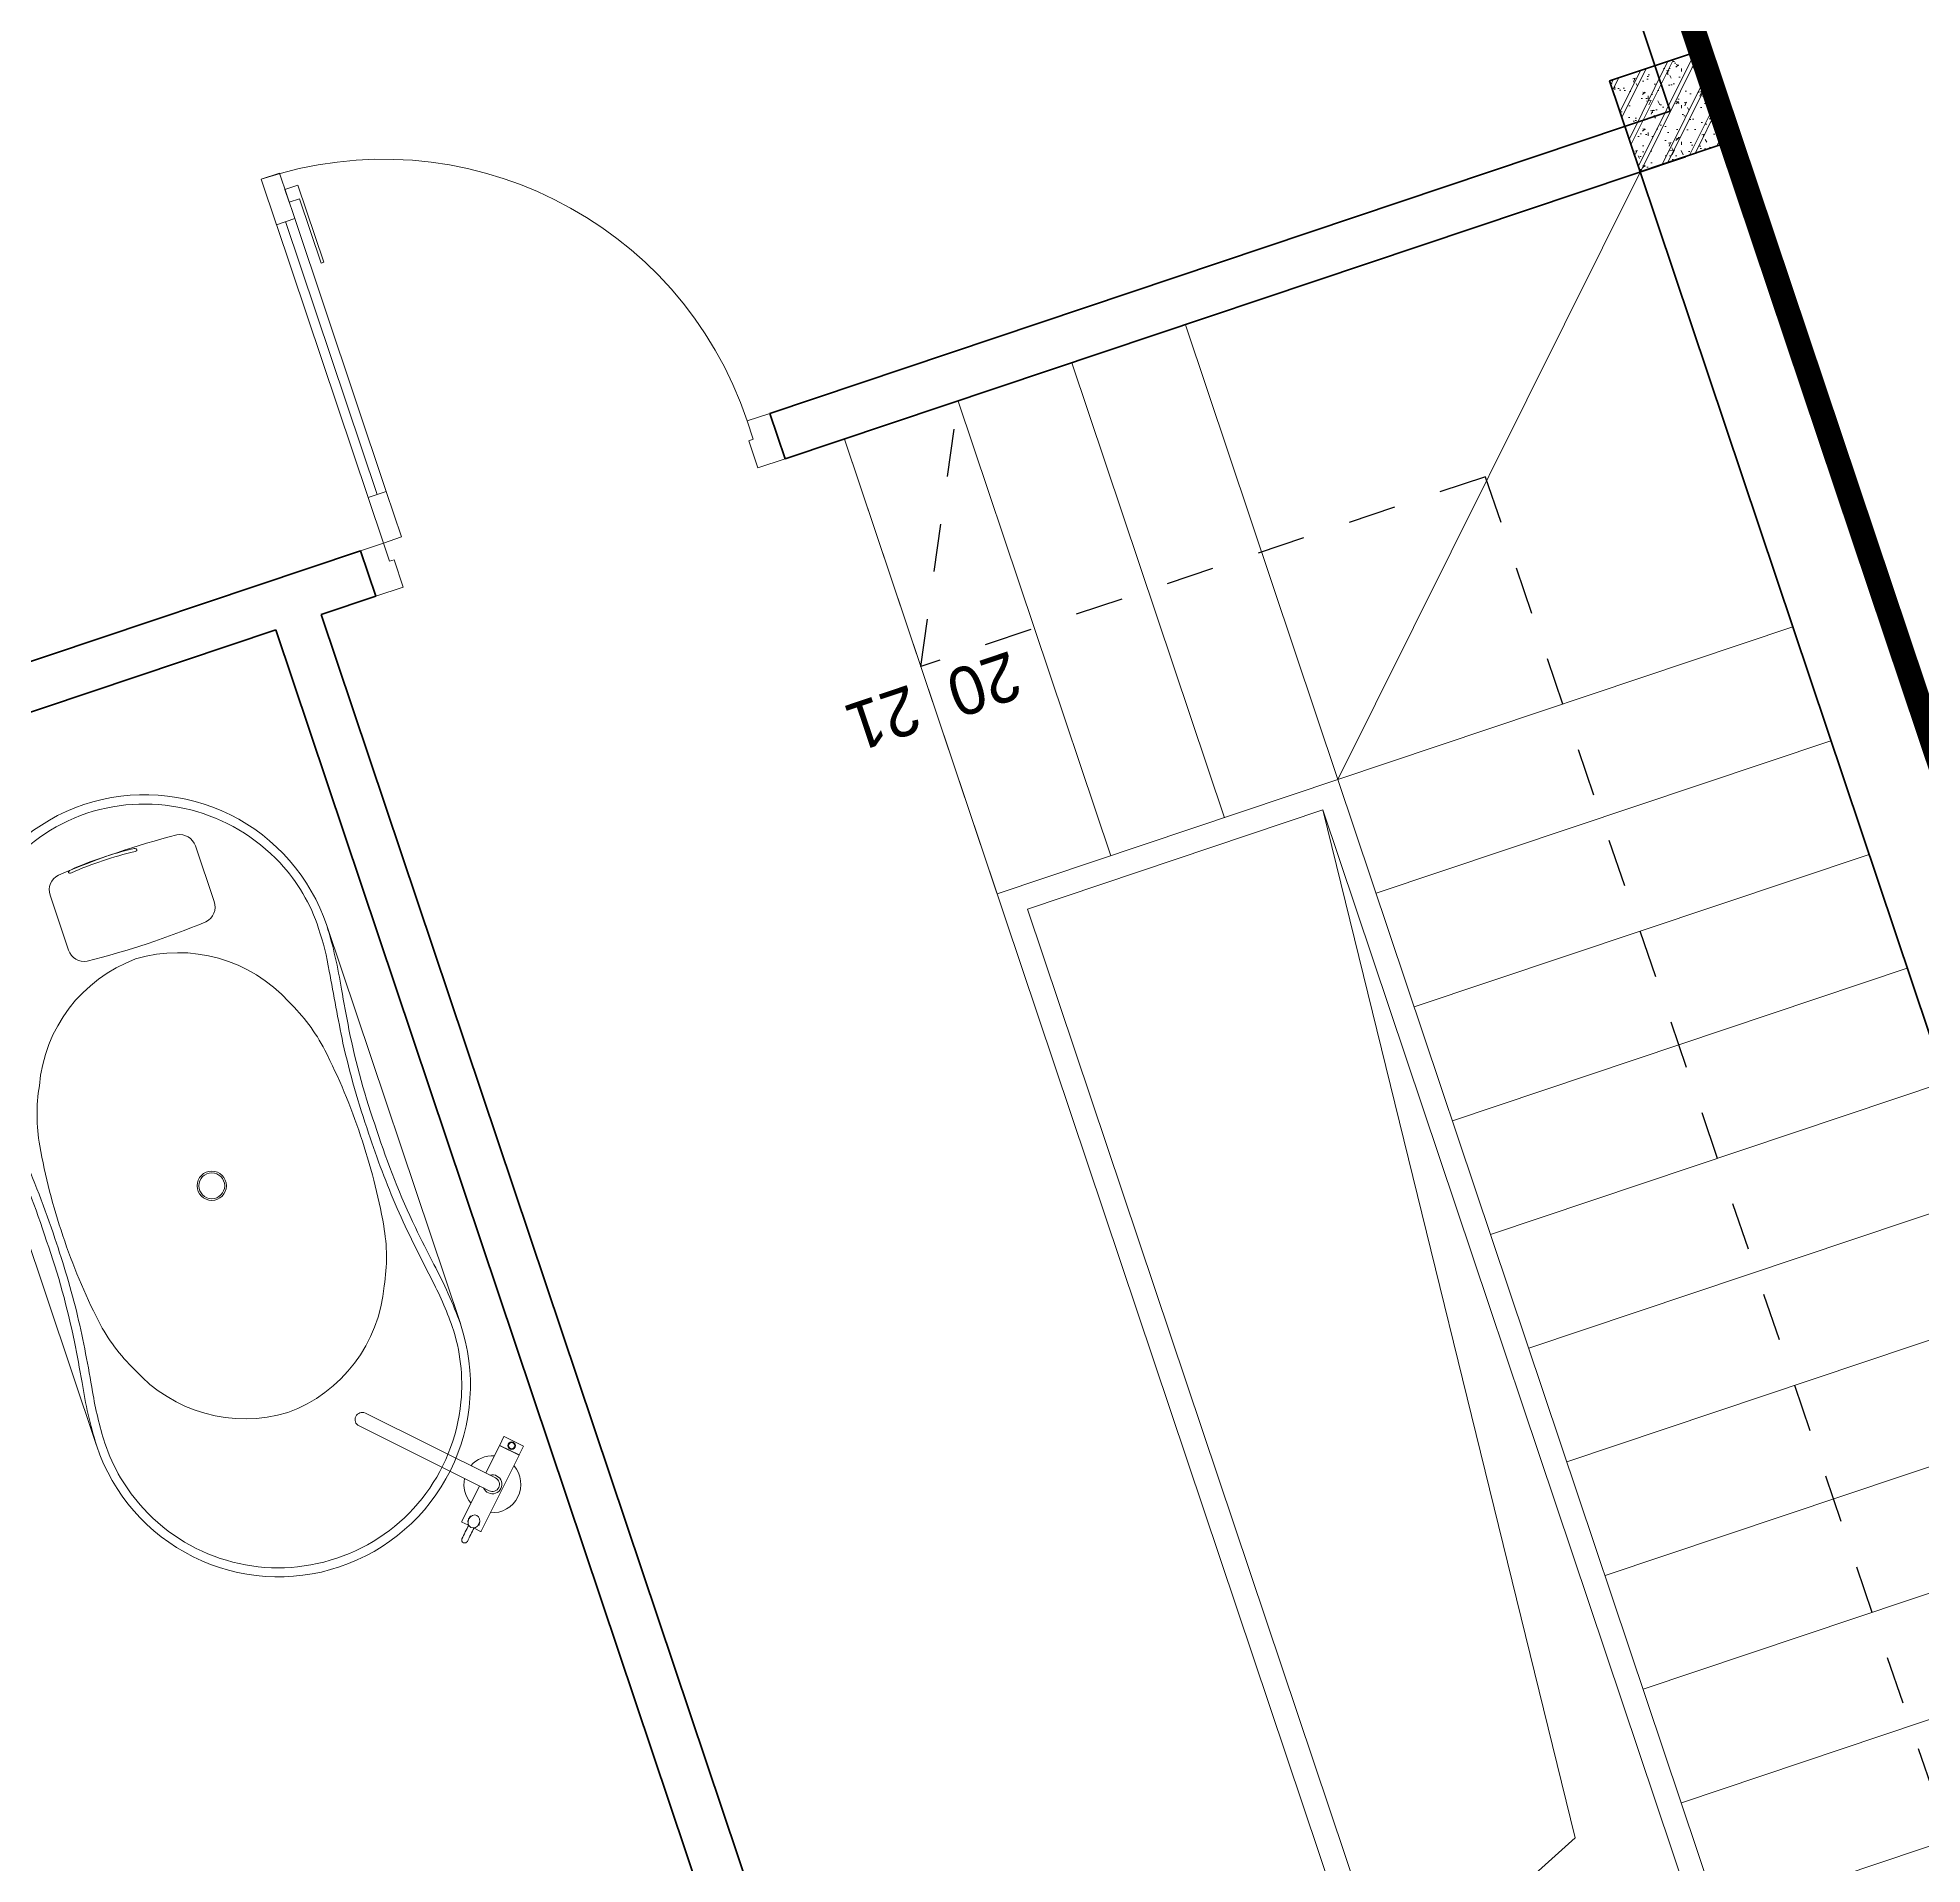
# Model space of a CAD drawing. Header units: metres. Extents: x 568332 to 569219, y 2065964 to 2066430.
# Drawn here: x 568587.406 to 568591.335, y 2066211.065 to 2066214.873 of the extents above; entities that cross this region are included whole.
import ezdxf

# ---------------------------------------------------------------- set-up
doc = ezdxf.new("R2010")
doc.units = ezdxf.units.M
for name, pattern in [('$AUDIT_BAD_LTYPE2', [0]), ('CENTER', [2, 1.25, -0.25, 0.25, -0.25]), ('DASHDOT2', [0.5, 0.25, -0.125, 0, -0.125]), ('HIDDEN', [0.375, 0.25, -0.125])]:
    doc.linetypes.add(name, pattern=pattern)
doc.layers.get('0').update_dxf_attribs({"linetype": 'CONTINUOUS'})
doc.layers.get('DEFPOINTS').update_dxf_attribs({"linetype": 'CONTINUOUS'})
for name, color, linetype, lineweight in [('-CENTER', 143, 'CENTER', 13), ('-CONCRETE', 1, 'CONTINUOUS', 35), ('-DIM', 9, 'CONTINUOUS', 13), ('-DOOR', 137, 'CONTINUOUS', 9), ('-FURNITURE', 46, 'CONTINUOUS', 9), ('-HATCH', 8, 'CONTINUOUS', 5), ('-LINE1', 7, 'CONTINUOUS', 18), ('-STEEL1', 1, 'CONTINUOUS', 35), ('-TEXT', 7, 'CONTINUOUS', 15), ('-WALL', 4, 'CONTINUOUS', 35)]:
    doc.layers.add(name, color=color, linetype=linetype, lineweight=lineweight)
doc.layers.add('-RANH GIOI LO DAT', color=12, linetype='CONTINUOUS')
doc.layers.add('1-NETMANH', color=8, linetype='CONTINUOUS')
doc.styles.add('vnavanth', font='', dxfattribs={"width": 0.8})
doc.styles.get('vnavanth').set_extended_font_data('.VnAvantH')

# ---------------------------------------------------------------- blocks, each defined once
blk = doc.blocks.new('M18-T3')
at = {"layer": '-RANH GIOI LO DAT', "linetype": 'HIDDEN', "ltscale": 10, "const_width": 50}
blk.add_lwpolyline([(201103.8014819287, -105067.6747470424), (206102.4488127622, -99951.37831573247), (206102.4488121746, -85518.7918437419), (195102.4488117702, -85518.7918437419), (195102.4488128515, -105207.2997001795)], close=True, dxfattribs=at)
blk = doc.blocks.new('A$C38b1dc06')
at = {"layer": '-LINE1'}
for p, q in [((1749.854677429888, 4156.179725173817), (0.3015751927741803, 4156.179725173817)), ((1000.281453303236, 3156.179725173817), (0.3015751927741803, 4156.179725173817)), ((0.3015751927741803, 4156.179725173817), (0.3015751919010654, -343.8202748260228)), ((1000.281453303236, 4156.179725173824), (1000.281453303236, 3156.179725173824)), ((1250.139194678806, 3156.179725173824), (1250.139194678806, 4156.179725173824)), ((1250.139194678806, 4156.179725173824), (1250.139194678806, 3156.179725173824)), ((1499.996936054376, 3156.179725173824), (1499.996936054376, 4156.179725173824)), ((1499.996936054376, 4156.179725173824), (1499.996936054318, 3156.179725173832)), ((1749.854677429888, 3156.179725173824), (1749.854677429888, 4156.179725173824)), ((1749.854677429888, 4156.179725173817), (1749.85467742983, 3106.179725173817)), ((1000.281453302305, 656.1797251739335), (1000.281453303236, 3156.179725173817)), ((1000.281453303236, 3156.179725173817), (1749.85467742983, 3156.179725173817)), ((1050.281453303003, 706.1797251739772), (1050.281453303236, 3106.179725173817)), ((1050.281453303236, 3106.179725173817), (1699.854677429801, 3106.179725173817)), ((1233.300401159795, 2905.148311595723), (1699.854677429801, 3106.179725173817)), ((1699.854677428928, 706.1797251739772), (1699.854677429801, 3106.179725173817)), ((1749.854677429597, 706.179725173999), (1749.85467742983, 3106.179725173839)), ((1050.281453303003, 706.1797251739772), (1233.300401159795, 2905.148311595723)), ((1050.281453303003, 706.1797251739772), (1699.854677428928, 706.1797251739772)), ((1749.854677429888, -343.8202748260228), (1749.85467742983, 706.1797251739772)), ((1000.281453303236, 656.1797251739772), (1749.85467742983, 656.1797251739772)), ((1000.281453303236, -343.8202748260228), (1000.281453303236, 656.1797251739772)), ((1250.139194678806, 656.1797251739772), (1250.139194678806, -343.8202748260228)), ((1250.139194678806, -343.8202748260228), (1250.139194678806, 656.1797251739772)), ((1499.996936054376, 656.1797251739772), (1499.996936054376, -343.8202748260228)), ((1499.996936054376, -343.8202748260228), (1499.996936054318, 656.1797251739699)), ((1749.854677429888, 656.1797251739772), (1749.854677429888, -343.8202748260228)), ((1749.854677429888, -343.8202748260228), (0.3015751919010654, -343.8202748260228))]:
    blk.add_line(p, q, dxfattribs=at)
at = {"layer": '-LINE1', "lineweight": 18}
for p, q in [((1000.281453303236, 3156.179725173817), (0.2521035463432781, 3156.179725173817)), ((1000.281453303003, 2906.17972517389), (0.2521035461104475, 2906.17972517389)), ((1000.281453303469, 2656.17972517389), (0.2521035465761088, 2656.17972517389)), ((1000.281453303469, 2406.17972517389), (0.2521035465761088, 2406.17972517389)), ((1000.281453303469, 2156.179725173904), (0.2521035465761088, 2156.179725173904)), ((1000.281453303469, 1906.179725173904), (0.2521035465761088, 1906.179725173904)), ((1000.281453303469, 1656.179725173904), (0.2521035465761088, 1656.179725173904)), ((1000.28145330277, 1406.179725173904), (0.2521035458776169, 1406.179725173904)), ((1000.281453303236, 1156.179725173904), (0.2521035463432781, 1156.179725173904)), ((1000.28145330277, 906.1797251739044), (0.2521035458776169, 906.1797251739044)), ((1000.281453303236, 656.1797251739772), (0.2521035463432781, 656.1797251739772)), ((1000.281453303236, 656.1797251739772), (0.3015751859056763, -343.82027482595))]:
    blk.add_line(p, q, dxfattribs=at)
at = {"layer": '1-NETMANH', "linetype": 'DASHDOT2'}
blk.add_lwpolyline([(1327.325072003063, 3656.419923450812), (492.458725621982, 3656.419923450812), (508.0748312271317, 155.2632639587246), (508.0748312271317, 155.2632639587246), (1749.854677429888, 156.1797251739772), (1499.996936054376, -343.8202748260228)], dxfattribs=at)
at = {"layer": '-TEXT', "color": 2, "style": 'vnavanth'}
for s, p in [('2', (1346.818775833643, 3603.914582017329)), ('1', (1596.676517209155, 3603.914582017329)), ('20', (1562.294563305157, 183.5576658285718)), ('21', (1783.476825895079, 183.5576658285718))]:
    blk.add_text(s, height=99.97959496000885, dxfattribs=at).set_placement(p)
blk = doc.blocks.new('*U149')
at = {"linetype": '$AUDIT_BAD_LTYPE2'}
for p, q in [((70, 100), (70, 699.9999999999982)), ((90, 699.9999999999982), (90, 100))]:
    blk.add_line(p, q, dxfattribs=at)
for points in [[(50, 699.9999999999982), (90, 699.9999999999982), (90, 799.9999999999982), (50, 799.9999999999982), (50, 699.9999999999982)], [(50, 702.9059272893337), (50, 100)], [(50, 100), (90, 100), (90, 0), (50, 0), (50, 100)]]:
    blk.add_lwpolyline(points)
for points in [[(118.2698876160139, 594.5156181119073), (118.2698876160139, 764.1349438079906), (90, 764.1349438079906), (90, 735.8650561920058), (112.6159100928053, 735.8650561920058), (112.6159100928053, 594.5156181119073)], [(0, 0), (50, 0), (50, -40), (60, -40), (60, -99.99999999999272), (0, -99.99999999999272)], [(899.9999999999982, 1.3252863207713e-28), (849.9999999999982, 1.3252863207713e-28), (849.9999999999982, -40.00000000000001), (839.9999999999982, -40.00000000000001), (839.9999999999982, -99.99999999999272), (899.9999999999982, -99.99999999999272)]]:
    blk.add_lwpolyline(points, close=True)
at = {"linetype": '$AUDIT_BAD_LTYPE2', "ltscale": 0.3}
blk.add_arc((50, 0), 799.9999999999982, 0, 90, dxfattribs=at)
blk = doc.blocks.new('A$C52EE6B0C')
for p, q in [((-17.20769670707523, 15.73427220259327), (17.21740616677562, 15.73427220259327)), ((-17.20769664159161, -15.76179078378482), (17.25286010079435, -15.76177874789573))]:
    blk.add_line(p, q)
for radius in [1.2047244094, 1.0625984252]:
    blk.add_circle((0.004854760598391294, -0.01375929062487558), radius)
for centre, radius, start, end in [((-17.24314525874797, -0.01207868778146803), 15.74633857169191, 90.00004679933201, 180.0060212317107), ((-18.18116453613038, -21.56814891623799), 37.31420158923805, 80.32537186998005, 88.55949406869577), ((18.19087405753089, -21.56814891623799), 37.31420158923805, 91.44050593130423, 99.67462813001998), ((17.25285478011938, -0.01207868778146803), 15.74633857169191, 359.9939787682893, 89.999953200668), ((-17.25508472573711, 0.1019342582440004), 14.92367355756088, 89.89259614786677, 114.0143398310184), ((-17.85723445771146, -16.41196067107376), 31.44385665188106, 80.95530103647799, 88.85173392611411), ((3.492732717044419, 116.0118507486186), 102.6900642221361, 260.8064278436171, 264.356453546728), ((10.00461303815246, 158.7953360565007), 145.2428134353977, 261.321760178495, 262.6566174950622), ((-0.8758374273893423, 77.0744670072454), 62.80248494290996, 262.9722866301048, 270.8034968767962), ((0.8855469487607479, 77.0744670072454), 62.80248494290996, 269.1965031232039, 277.0277133698951), ((0.5786736126174219, 84.46415005414747), 70.89675459107134, 269.5362586194438, 275.7509718273354), ((-18.4352474148327, 226.8786012548953), 214.5500408366301, 276.9922117853802, 278.5967700074263), ((-9.994903516751947, 158.7953360565007), 145.2428134353977, 277.3433825049378, 278.678239821505), ((17.49661970126908, -11.01489087357186), 26.04177352760918, 90.57161639594337, 98.52623542419117), ((17.38028173809289, 0.6458196171442978), 14.38048270410287, 65.5240217261104, 90.57161639594337), ((-17.21041953764507, 0.001682114729192108), 15.03342542002128, 114.0143397923319, 180.0588324882195), ((-0.2559751088847406, -36.67531980102649), 49.54707038386372, 89.69837733597764, 98.51976196149644), ((-0.4392543211579323, 89.40770245710155), 75.83928513553873, 265.3361413481834, 270.3355216603239), ((0.26568463028525, -36.67531980102649), 49.54707038386372, 81.48023803850357, 90.30162266402236), ((17.03142645675689, -0.1205247127218172), 15.22249436628161, 0.4018525137937155, 65.5240217261104), ((-5.419667109847069, -2.205582012422383), 14.69270855791083, 98.51976196149644, 117.8512947361469), ((5.429376631247578, -2.205582012422383), 14.69270855791083, 62.14870526385309, 81.48023803850357), ((-7.450100970658241, -0.4025184732163325), 12.18724008712164, 113.3669392692271, 178.1720206420629), ((7.459810492087854, -0.4025184732163325), 12.18724008712164, 1.827979357937088, 66.63306073077288), ((28.29923964393674, 2.770475775178056), 0.2863587186237817, 160.8078893687392, 185.677575747249), ((1.032724158198107, 0.0596931052277796), 27.11457574387047, 359.8447870516113, 5.677575747249001), ((28.14528837171383, 2.82406351249665), 0.1233475539422422, 123.474108831765, 160.8078893687392), ((28.11764562025201, 2.865868186636362), 0.07323016681635565, 85.79124561711077, 123.474108831765), ((28.11499697584077, 2.829875804425683), 0.1093198730242431, 39.09426345110634, 85.79124561711077), ((27.9923979784362, 2.718469867249951), 0.2748749163090767, 4.941295606222266, 41.00239497281166), ((1.841417531803017, 0.05082119413418695), 26.56153366930607, 359.8606935406443, 5.815426488843808), ((-17.24314525874797, -0.01544044824549928), 15.74633857169191, 179.9939787682893, 269.999953200668), ((-17.21041951692314, -0.02920073014684021), 15.03342545060523, 179.9411309193374, 245.9856601689816), ((-7.450100970658241, 0.3749993371893652), 12.18724008712164, 181.8279793579371, 246.6330607307729), ((7.459810492087854, 0.3749993371893652), 12.18724008712164, 293.3669392692271, 358.1720206420629), ((17.25285478011938, -0.01544044824549928), 15.74633857169191, 270.000046799332, 0.006021231710728335), ((17.0314264257031, 0.09300610912032425), 15.22249441194929, 294.4759783475301, 359.5981396082714), ((1.032724158198107, -0.08721224125474691), 27.11457574387047, 354.322424252751, 0.1552129483886985), ((1.841417531803017, -0.07834033016115427), 26.56153366930607, 354.1845735111562, 0.1393064593556944), ((28.29923964393674, -2.797994911205024), 0.2863587186237817, 174.322424252751, 199.1921106312608), ((28.14528837171383, -2.851582648523618), 0.1233475539422422, 199.1921106312608, 236.525891168235), ((28.11764562025201, -2.89338732266333), 0.07323016681635565, 236.525891168235, 274.2087543828892), ((28.11499697584077, -2.85739494045265), 0.1093198730242431, 274.2087543828892, 320.9057365488936), ((27.9923979784362, -2.745989003276918), 0.2748749163090767, 318.9976050271883, 355.0587043937777), ((-5.419667109847069, 2.178062876395416), 14.69270855791083, 242.1487052638531, 261.4802380385036), ((5.429376631247578, 2.178062876395416), 14.69270855791083, 278.5197619614964, 297.8512947361469), ((-0.2559751088847406, 36.64780066499952), 49.54707038386372, 261.4802380385036, 270.3016226640223), ((0.26568463028525, 36.64780066499952), 49.54707038386372, 269.6983773359776, 278.5197619614964), ((-17.25508472573711, -0.1294528978760354), 14.92367355756088, 245.9856601689816, 270.1074038521332), ((3.492732717044419, -116.0393693881924), 102.6900642221361, 95.64354645327202, 99.19357215638293), ((-0.4392543211579323, -89.43522109673359), 75.83928513553873, 89.66447833967614, 94.66385865181664), ((0.5786736126174219, -84.4916686937795), 70.89675459107134, 84.24902817266455, 90.4637413805562), ((17.38028173809289, -0.6733382567763329), 14.38048270410287, 269.4283836040566, 294.4759782738896), ((-18.18116453613038, 21.54062978021102), 37.31420158923805, 271.4405059313042, 279.6746281300199), ((-17.85723445771146, 16.38444203144172), 31.44385665188106, 271.1482660738859, 279.044698963522), ((10.00461303815246, -158.8228551925276), 145.2428134353977, 97.3433825049378, 98.67823982150497), ((-0.8758374273893423, -77.10198614327237), 62.80248494290996, 89.19650312320385, 97.02771336989514), ((0.8855469487607479, -77.10198614327237), 62.80248494290996, 82.97228663010486, 90.80349687679617), ((-18.4352474148327, -226.9061198945274), 214.5500408366301, 81.40322999257371, 83.00778821461982), ((-9.994903516751947, -158.8228551925276), 145.2428134353977, 81.32176017849503, 82.65661749506219), ((18.19087405753089, 21.54062978021102), 37.31420158923805, 260.32537186998, 268.5594940686958), ((17.49661970126908, 10.98737223393982), 26.04177352760918, 261.4737645758088, 269.4283836040566)]:
    blk.add_arc(centre, radius, start, end)
at = {"layer": 'DEFPOINTS'}
for tag, p in [('MODELNUMBER', (0, 0)), ('TRADENAME', (0, -0.001666666648816317)), ('PRODUCT', (0, -0.003333333355840296)), ('MATERIAL', (0, -0.005000000004656613))]:
    blk.add_attdef(tag, p, '', height=0.001, dxfattribs=at)
blk = doc.blocks.new('A$C4D835AF5')
at = {"layer": '-FURNITURE', "ltscale": 8}
for p, q in [((-3.937007874133997, 0.3346456687140744), (-3.937007874133997, 0.8661417323164642)), ((-3.856363968050573, 0.3149606298829895), (-3.917322834720835, 0.3149606298829895)), ((3.14960629917914, 0.905511811026372), (-3.897637795307674, 0.905511811026372)), ((-3.549881889834069, 0.4615121080132667), (-3.549881889834069, 0.4918150943994988)), ((-3.339881889871322, 0.4918150943994988), (-3.339881889871322, 0.4615121080132667)), ((-0.5905511811724864, 0), (-0.5905511811724864, -12.08661417319672)), ((0.5905511810560711, 0), (0.5905511810560711, -12.08661417319672)), ((3.14960629917914, -0.9055118109972682), (3.14960629917914, 0.905511811026372)), ((3.169291338417679, 0.8956692913197912), (3.14960629917914, 0.8956692913197912)), ((3.169291338417679, -0.8956692912906874), (3.169291338417679, 0.8956692913197912)), ((3.188976377830841, 0.905511811026372), (3.976377952611074, 0.905511811026372)), ((3.996062992024235, -0.8858222072885837), (3.996062992024235, 0.8858183881966397)), ((-3.937007874133997, -0.8661417323164642), (-3.937007874133997, -0.3346456698782276)), ((-3.859123134170659, -0.3149606298829895), (-3.917322834720835, -0.3149606298829895)), ((-0.5905511811724864, -0.9055118109972682), (-3.897637795307674, -0.9055118109972682)), ((-3.702086295757908, -0.4482994973659515), (-3.703305563307367, -0.4183928251150064)), ((-3.626116961007938, -0.4552132484968752), (-3.624325704469811, -0.4472871391335502)), ((-3.592593900160864, -0.4693618138844613), (-3.593808271281887, -0.4553162374941166)), ((-3.516390349017456, -0.4728221969853621), (-3.515662283170968, -0.4687519224826247)), ((-3.483023508393671, -0.4913916403020266), (-3.485677747870795, -0.4713251190551091)), ((-3.406740271369927, -0.4913916403020266), (-3.404085924616084, -0.4713243082514964)), ((-3.373373430629726, -0.4728221969853621), (-3.374101741297636, -0.4687505542242434)), ((-3.297169879544526, -0.4693618138844613), (-3.295955249399412, -0.4553132418950554)), ((-3.263646818697453, -0.4552132484968752), (-3.265438825008459, -0.4472838216461241)), ((-3.187677483947482, -0.4482994973659515), (-3.186458005278837, -0.4183876432944089)), ((3.14960629917914, -0.9055118109972682), (0.5905511810560711, -0.9055118109972682)), ((3.169291338417679, -0.8956692912906874), (3.14960629917914, -0.8956692912906874)), ((3.188976377830841, -0.9055118109972682), (3.976377952611074, -0.9055118109972682))]:
    blk.add_line(p, q, dxfattribs=at)
for radius in [0.3110236219999999, 0.264425112]:
    blk.add_circle((3.582677165279165, 0), radius, dxfattribs=at)
for centre, radius, start, end in [((-5.820766091346741e-11, 0), 2.3622047244, 22.54031043733562, 157.4596895626644), ((-5.172746209602337, -0.009833991935011), 0.2398274364867001, 175.3988683949836, 267.683684738816), ((-5.162281866127159, 0.001097322150599211), 0.2496571373087167, 92.26055198415715, 178.0931381794738), ((-5.411562051915098, -2528.914153773454), 2529.164725280366, 89.9660810117202, 89.99457585702427), ((-3.897637795307674, 0.8661417323164642), 0.03937007869999999, 90, 180), ((-3.917322834720835, 0.334645669296151), 0.0196850394, 180, 270), ((-3.444696608930826, -0.1800324727082625), 0.6800319107999998, 90.0155575041171, 98.89806549202986), ((-3.445067178807221, -0.1800325420044828), 0.6800319804999999, 81.10193476241767, 89.98433540355451), ((-5.820766091346741e-11, 0), 0.7874015747999998, 318.5903779145428, 221.4096220854572), ((-5.820766091346741e-11, 0), 0.5905511810999999, 0, 180), ((3.188976377830841, 0.8858267717296258), 0.0196850394, 90, 180), ((3.976377952611074, 0.8858267717296258), 0.0196850394, 0, 90), ((-4.563514047302306, 275.4393603570643), 275.6895205756396, 269.8713704548476, 270.134413801293), ((-3.917322834720835, -0.334645669296151), 0.0196850394, 90, 180), ((-3.897637795307674, -0.8661417323164642), 0.03937007869999999, 180, 270), ((-3.69050836347742, -0.4472920451080427), 0.01162168131717254, 184.9730588167124, 258.0340652050838), ((-3.646140178490896, -0.2514027326542418), 0.2124717066311285, 257.2815863172942, 272.5837431166033), ((-3.637047897733282, -0.4523756541602779), 0.01129324217511807, 272.4656825237923, 345.4476281752974), ((-3.581550852512009, -0.4681202150823083), 0.01111262650185997, 186.4149760746678, 247.4426638316044), ((-3.544597993255593, -0.2922010583861265), 0.190689105969796, 257.5175194414243, 274.7853332085882), ((-3.528885980602354, -0.4692233995883726), 0.01300354377461912, 270.8627506118385, 343.9333648868276), ((-3.471052158158273, -0.4887641616223846), 0.01225629918881619, 192.3790292665462, 260.142289403178), ((-3.445049900154117, -0.295684714539675), 0.2070703525339242, 262.2005895473907, 277.9341143868692), ((-3.417906698421575, -0.4895470514893532), 0.01131775609399448, 277.3077516790804, 350.6199838641652), ((-3.361692738719285, -0.4698820120247547), 0.01204505090893129, 194.128595859641, 259.0416995531207), ((-3.342932183295488, -0.2742454641556833), 0.2085271705549764, 264.2062775251951, 279.0284077801071), ((-3.310024282021914, -0.4671465401770547), 0.01304389132053663, 269.1875638990808, 350.2219325995679), ((-3.252893783501349, -0.4524938771792222), 0.01109156189044463, 194.1921654394817, 261.8514003855582), ((-3.243402015476022, -0.2392133744724561), 0.2245328352159587, 267.1755962354845, 281.6727780298017), ((-3.20032295252895, -0.4465554517519195), 0.01276517026006314, 280.6032237323427, 352.1473828500294), ((-5.820766091346741e-11, 0), 2.3622047244, 202.5403104373356, 255.4906014981622), ((-5.820766091346741e-11, 0), 2.3622047244, 284.5092583305358, 337.4596895626644), ((3.188976377830841, -0.8858267716132104), 0.0196850394, 180, 270), ((3.976377952611074, -0.8858267716132104), 0.0196850394, 270, 0), ((-5.820766091346741e-11, -12.08661417319672), 0.5905511810999999, 180, 0)]:
    blk.add_arc(centre, radius, start, end, dxfattribs=at)
blk.add_ellipse((-3.444881830888335, -0.001299991592532024), major_axis=(0.5549964930499999, 1.979270000163069e-05), ratio=0.8491940411667758, dxfattribs=at)
for tag, p in [('TRADENAME', (-0.004336408572271466, 0.006709126027999446)), ('MODELNUMBER', (-0.004336408572271466, 0.008375792705919594)), ('PRODUCT', (-0.004336408572271466, 0.005042459379183128)), ('MATERIAL', (-0.004336408572271466, 0.003375792701262981))]:
    blk.add_attdef(tag, p, '', height=0.0009999999999999998, dxfattribs=at)
blk = doc.blocks.new('18x35')
at = {"layer": '-HATCH'}
h = blk.add_hatch(dxfattribs=at)
h.set_pattern_fill('CHAU-01', color=256, scale=10, angle=-1.272221872585407e-14, pattern_type=2)
h.set_pattern_definition([(49.99999999999999, (0, 0), (71.72601826007535, -6.275213498259527), [7.5, -82.5]), (355, (0, 0), (-13.87513336129999, 75.21921337000119), [6, -66]), (100.4514, (5.977167999997619, -0.5229339999999638), (57.85093817140217, 68.94395420609534), [6.374019000000001, -70.1142112]), (46.18419999999998, (0, 20), (106.7241048625644, -16.55190143290183), [11.25, -123.75]), (96.63559999999998, (8.89367449999554, 18.62066930000003), (93.46627055487036, 97.41178709004416), [9.561028799999994, -105.1713]), (351.1842, (0, 20), (93.46619451336275, 97.41186009253245), [9, -99]), (20.99999999999998, (10, 15), (59.69070521184616, -40.2618890665339), [7.5, -82.5]), (326.0000000000001, (10, 15), (24.33153319215819, 72.5150045046853), [6, -66]), (71.45139999999999, (14.97422329999972, 11.64483940000002), (84.022262858149, 32.25304967099522), [6.374019000000001, -70.1142112]), (37.49999999999998, (0, 0), (1.215985531729074, 33.28938538313115), [0, -65.19999999999999, 0, -67, 0, -66.25]), (7.499999999999987, (0, 0), (26.30695374421487, 39.44117118823602), [0, -38.2, 0, -63.7, 0, -25.25]), (327.5, (-22.30000000000291, 0), (53.3822436172409, -2.255487173437988), [0, -25, 0, -78, 0, -103.5]), (317.5, (-32.30000000000291, 0), (58.31861693423862, 10.01049823323176), [0, -32.5, 0, -51.8, 0, -73.5]), (44.99999999999999, (0, 0), (-30.05203820042826, 30.05203820042828), []), (44.99999999999999, (0, 12.25), (-30.05203820042826, 30.05203820042828), [])])
h.paths.add_polyline_path([(96508.03118051568, 47993.04977023201), (96508.03118051568, 47793.04977023201), (96708.03118051568, 47793.04977023201), (96708.03118051568, 47993.04977023201)])
at = {"layer": '-STEEL1'}
blk.add_lwpolyline([(96508.03118051568, 47793.04977023201), (96708.03118051568, 47793.04977023201), (96708.03118051568, 47993.04977023201), (96508.03118051568, 47993.04977023201)], close=True, dxfattribs=at)
blk = doc.blocks.new('M1-T3.1')
at = {"layer": '-CONCRETE', "color": 1, "linetype": 'HIDDEN', "ltscale": 10, "const_width": 50}
blk.add_lwpolyline([(339345.991792275, 50951.97500556499), (345345.9680453291, 50951.97500556491), (345346.0170700845, 30951.99839157377), (339346.0408170305, 30951.99839157377)], close=True, dxfattribs=at)
at = {"layer": '-FURNITURE', "ltscale": 5}
for p, q in [((342848.1413201009, 39148.04380243941), (342848.0744288703, 39025.72060124314)), ((343168.1471559116, 39147.28894977755), (343168.0810065483, 39026.47545390687))]:
    blk.add_line(p, q, dxfattribs=at)
for centre, radius, start, end in [((342882.3160091405, 39148.32946294657), 34.19417278572232, 97.7975024311579, 180.4786434530302), ((343003.1348918108, 37503.72764963208), 1683.161974464355, 85.38531070387563, 94.27462811874055), ((343133.9357063667, 39147.55226985196), 34.19417278572232, 359.5587913525181, 82.2399324192127), ((342882.2834092611, 39025.40133727266), 34.19417278572232, 179.4650466901063, 262.1461876807523), ((343133.9039033306, 39026.24573974981), 34.19417278572232, 277.7037576793749, 0.384898782281574), ((343002.6955643175, 40670.04810823052), 1683.174451148718, 265.7381508553732, 274.6274353113249)]:
    blk.add_arc(centre, radius, start, end, dxfattribs=at)
at = {"layer": '-WALL'}
for p, q in [((342445.8726495389, 38651.62337894813), (342445.8726495507, 45252.24313576051)), ((339346.0985215557, 33951.68456394272), (339346.0985215717, 43452.11180809664)), ((339546.0219949124, 43152.24313576092), (339546.0219949055, 38651.62337925017)), ((342545.7988396283, 43151.27543098956), (342545.8015452885, 38651.62337820153)), ((339446.0219949055, 38651.62337925017), (341425.8661319622, 38651.62337896071)), ((341425.8661319622, 38651.62337896071), (341425.8661319797, 38551.62337825354)), ((342325.8661319544, 38551.62337752385), (342325.8661319719, 38651.62337825354)), ((342325.8661319719, 38651.62337825354), (342445.8726495389, 38651.62337894813)), ((342545.8015452885, 38651.62337820153), (343595.8045710644, 38651.62337818474)), ((339446.0219949121, 38551.6233789679), (341425.8561276446, 38551.62337896496)), ((341425.8661319797, 38551.62337825354), (339446.0219949053, 38551.62337925016)), ((339446.0219949053, 38551.62337925016), (339446.0219948971, 34151.68456394272)), ((343595.8045710469, 38551.62338221281), (342325.8661319544, 38551.62337752385))]:
    blk.add_line(p, q, dxfattribs=at)
at = {"layer": '-DOOR', "rotation": 180}
blk.add_blockref('*U149', (342325.8661319652, 38551.62337750988), dxfattribs=at)
at = {"layer": '-FURNITURE', "ltscale": 8}
ref = blk.add_blockref('A$C4D835AF5', (342684.6310268705, 40484.18567511177), dxfattribs=dict(at, xscale=-25.08682081009749, yscale=25.08682081009749, zscale=25.08682081009749, rotation=45))
ref.add_attrib('MODELNUMBER', 'K-T97328-4', (342684.5416329214, 40484.42891669291), dxfattribs={"layer": 'DEFPOINTS', "height": 0.02508682081009749, "rotation": 224.9999999436282})
ref.add_attrib('TRADENAME', 'PURIST', (342684.5711980285, 40484.39935158397), dxfattribs={"layer": 'DEFPOINTS', "height": 0.02508682081009749, "rotation": 224.9999999436282})
ref.add_attrib('PRODUCT', 'BATH FILLER', (342684.6007631169, 40484.36978649738), dxfattribs={"layer": 'DEFPOINTS', "height": 0.02508682081009749, "rotation": 224.9999999436282})
ref.add_attrib('MATERIAL', 'PREMIUM MATERIALS', (342684.630328224, 40484.3402213903), dxfattribs={"layer": 'DEFPOINTS', "height": 0.02508682081009749, "rotation": 224.9999999436282})
at = {"layer": '-FURNITURE', "xscale": 25.39829667096628, "yscale": 25.39829667096628, "zscale": 25.39829667096628, "rotation": 270}
blk.add_blockref('A$C52EE6B0C', (343041.6769236388, 39708.12218904978), dxfattribs=at).add_auto_attribs({'MODELNUMBER': 'K-1800', 'TRADENAME': 'ABRAZO', 'PRODUCT': 'BATH', 'MATERIAL': 'LITHOCAST'})
at = {"layer": '-LINE1'}
blk.add_blockref('A$C38b1dc06', (339545.72041972, 38996.06341058671), dxfattribs=at)
at = {"layer": '-STEEL1'}
blk.add_blockref('18x35', (242837.9655145755, -9341.626300158197), dxfattribs=at)

msp = doc.modelspace()

# ---------------------------------------------------------------- block references
at = {"layer": '-CENTER', "xscale": 0.001, "yscale": 0.001, "zscale": 0.001, "rotation": 108.5514997345284}
msp.add_blockref('M18-T3', (568572.9832008192, 2065999.355088467), dxfattribs=at)

# ---------------------------------------------------------------- next in the draw order: block references
at = {"layer": '-DIM', "xscale": 0.001, "yscale": 0.001, "zscale": 0.001, "rotation": 198.5500272218371}
msp.add_blockref('M1-T3.1', (568900.3552153229, 2066359.257493807), dxfattribs=at)

doc.saveas('drawing.dxf')
